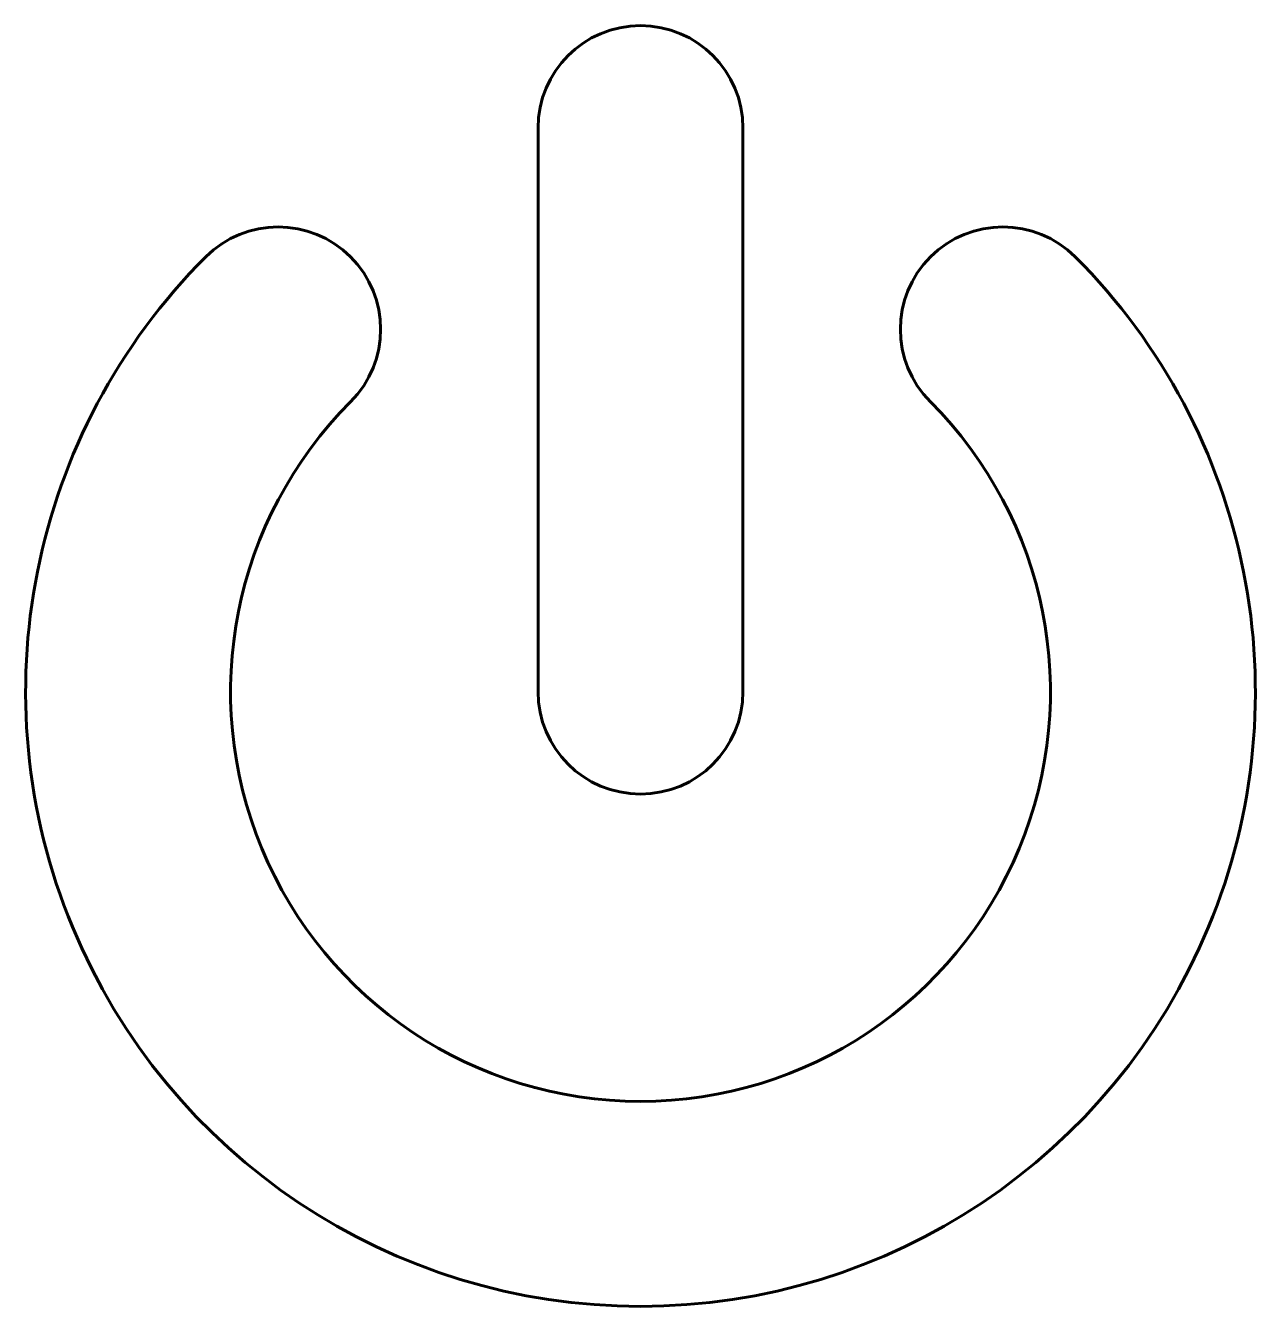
# Model space of a CAD drawing. Header units: millimetres. Extents: x -4.9 to 4.9, y -4.9 to 5.3.
import ezdxf

# ---------------------------------------------------------------- set-up
doc = ezdxf.new("R2010")
doc.units = ezdxf.units.MM
doc.linetypes.add('K5LT_BASIC', pattern=[0])

msp = doc.modelspace()

# ---------------------------------------------------------------- linework, layer by layer
at = {"color": 150, "linetype": 'K5LT_BASIC', "lineweight": 60, "true_color": 0x0080ff}
for p, q in [((-0.81, 4.455), (-0.81, 0)), ((0.81, 4.455), (0.81, 0))]:
    msp.add_line(p, q, dxfattribs=at)
for centre, radius, start, end in [((0, 4.455), 0.81, 0, 180), ((-2.864, 2.864), 0.81, 315, 135), ((2.864, 2.864), 0.81, 45, 225), ((0, 0), 4.86, 135, 270), ((0, 0), 4.86, 270, 45), ((0, 0), 3.24, 135, 270), ((0, 0), 3.24, 270, 45), ((0, 0), 0.81, 180, 0)]:
    msp.add_arc(centre, radius, start, end, dxfattribs=at)

doc.saveas('drawing.dxf')
